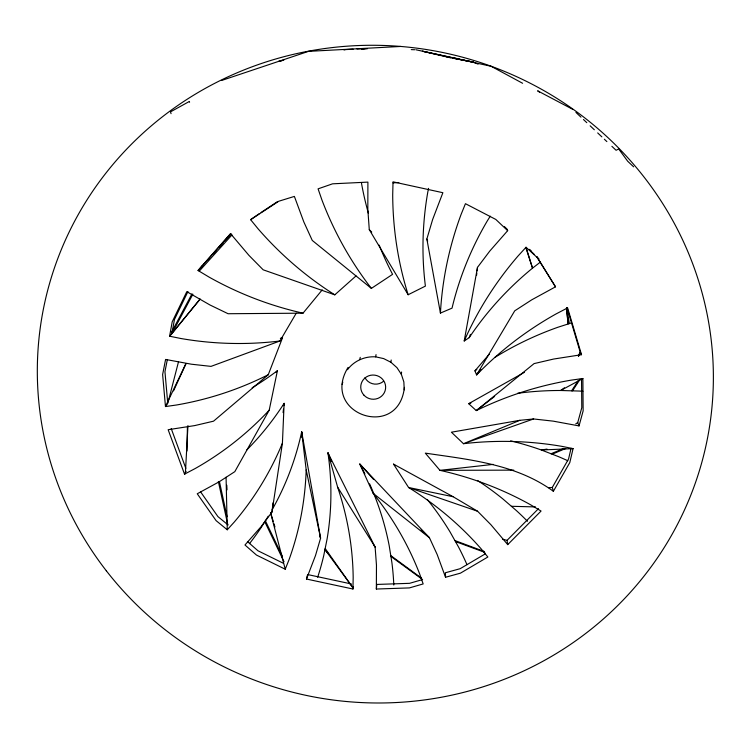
<?xml version="1.0" encoding="UTF-8"?>
<svg xmlns="http://www.w3.org/2000/svg" width="748" height="748" viewBox="0 0 748 748"><rect width="100%" height="100%" fill="white"/><g stroke="black" fill="none" stroke-linecap="round" stroke-linejoin="round"><path stroke-width="1.12" d="M186.981 451.025L187.411 426.986M307.25 575.661L306.474 579.036L352.953 589.013L353.178 577.606A322.014 294.628 27 0 0 337.647 487.21L327.942 452.821A305.876 282.566 31.2 0 1 327.082 539.028L323.725 555.652A305.876 282.566 31.2 0 1 317.657 577.278M272.235 509.547A314.562 292.412 39.1 0 0 301.687 431.811L306.184 469.847A330.953 304.66 34.5 0 1 289.037 559.7L285.24 569.219L256.489 555.072L244.97 544.993L260.987 526.779L271.982 512.109L282.417 443.181L284.128 403.35A324.071 303.538 47.9 0 1 246.905 449.829M524.413 372.326L468.687 403.677L476.27 410.605A321.014 293.525 -7.3 0 1 571.229 380.134L582.879 378.507L583.141 410.886L579.036 425.902L553.24 421.143L533.558 418.964L519.823 420.32L451.409 432.204L463.48 443.704A314.88 286.783 -0.3 0 1 562.094 446.397L573.08 448.622L569.798 462.582L553.37 491.286C516.139 464.059 469.529 459.674 425.303 453.129L439.955 470.342A311.804 283.427 6.5 0 1 530.613 504.797L541.066 511.043L507.724 544.619L490.847 524.657L477.579 511.239L453.101 496.719L393.532 464.125L408.604 487.509A312.019 283.66 13.2 0 1 481.114 548.817L487.855 557.008L460.413 573.174L445.537 577.26L437.178 554.539L429.483 537.793L359.779 464.012L373.14 493.334A315.516 287.475 20 0 1 419.637 573.903L423.162 583.936L409.39 587.909L376.356 589.031L376.468 565.151L375.122 547.059L327.942 452.821L331.401 461.413M185.364 473.708L187.963 425.575M348.072 367.408C319.658 413.822 398.46 441.002 404.416 387.38M404.238 389.848L403.855 381.938L401.377 374.374L401.583 372.018M376.356 589.031L376.805 584.44L409.558 583.328L422.162 579.681M271.982 512.109L273.02 502.852M283.09 412.606L283.483 409.128M283.866 405.659L284.128 403.35L283.37 405.538M476.551 275.423L476.822 273.123M477.093 270.813L477.495 267.363L489.734 251.122L507.668 230.665L506.957 229.019L504.433 226.635M401.377 374.374L396.964 367.661L390.924 362.275L391.195 360.003M352.953 589.013L353.28 586.722M347.483 369.727C353.935 360.919 364.809 356.104 375.664 356.852L376.048 354.617M540.514 262.006L532.529 268.149A313.356 291.037 -19.2 0 0 469.211 337.647L464.209 340.995L477.495 267.363M167.272 359.919L164.953 371.7L167.767 403.434M428.557 188.365L427.865 191.675A332.103 313.29 -37.7 0 0 425.397 286.101L408.146 294.74L369.278 229.636L367.82 209.337L367.904 182.11L332.579 183.821L318.078 188.851L321.911 199.931A368.166 350.634 -55.1 0 0 371.382 288.391L392.578 274.348A339.901 323.258 -49.3 0 1 379.171 245.12M282.417 443.181A341.415 316.769 42.6 0 1 234.264 522.057L227.261 529.78L216.097 520.636L197.248 493.764L219.08 481.852L234.816 471.651L269.196 410.194L277.424 370.681A333.225 314.693 57.9 0 1 252.179 387.726M359.741 359.592L360.246 357.338M571.07 448.314L568.564 458.963L552.295 487.444L553.37 491.286M168.057 402.312L178.445 362.004M342.163 384.491L342.799 382.06M579.036 425.902L577.727 422.592L581.785 407.697L581.542 379.021M490.277 216.181L487.359 220.81A322.827 302.052 -27.9 0 0 452.035 308.148L440.432 313.075L426.856 239.023L432.634 219.519L442.881 192.713L393.027 181.829L392.7 194.919A360.676 340.518 -42.3 0 0 408.146 294.74M578.69 356.17L580.158 351.971L567.021 307.793M469.211 337.647L470.436 334.365M269.196 410.194A352.186 329.746 51.8 0 1 195.097 468.585L184.522 474.148L168.15 429.717L194.779 425.575L213.535 421.18L268.261 374.72L282.557 337.657A340.742 324.37 69.8 0 1 280.36 338.32M578.363 356.151L580.158 351.971L581.514 354.702L553.66 359.04L534.081 363.603L476.27 410.605L494.615 396.421M306.474 579.036L315.497 555.549L320.593 538.167L301.687 431.811L301.855 437.571M173.536 390.877L186.037 363.678M185.841 363.668L165.467 406.557L176.397 405.014A361.808 342.004 62.6 0 0 268.261 374.72M187.954 291.561L174.471 319.433L171.872 333.673L169.59 336.207L180.988 338.526A368.904 351.672 75.8 0 0 279.939 340.995L296.208 313.244M171.432 332.458L191.965 293.889M192.872 294.207L171.872 333.673L200.174 298.994L169.59 336.207L172.199 321.846L186.804 291.664L210.001 304.997L228.093 313.73L303.015 313.178L322.248 289.841M184.522 474.148L186.102 471.399M268.242 516.204L261.482 527.06A314.562 292.412 39.1 0 1 249.486 543.637M572.538 390.849L580.027 379.292M571.594 390.821L578.419 380.349M167.197 404.21L165.467 406.557L162.625 374.552L165.589 359.442L191.404 364.211L211.02 366.38L279.939 340.995M480.852 369.409L476.598 374.926L474.933 370.849L489.379 354.084M275.956 372.457L277.424 370.681M202.577 265.652L200.127 268.513L202.446 265.923M303.015 313.178A372.504 356.927 -88.2 0 1 209.122 277.125L198.061 270.496L230.506 233.619L248.934 255.367L263.174 269.813L334.795 294.834L356.02 275.928M230.767 233.694L198.061 270.496M207.86 259.902L209.412 258.182M213.274 253.871L216.368 250.43M219.463 246.99L223.325 242.679M224.877 240.959L231.067 234.077M199.211 271.178L231.983 234.919M581.514 354.702L567.61 307.905L556.119 313.898A329.681 303.221 -14.7 0 0 476.598 374.926L514.736 310.822L531.763 299.817L555.512 286.83L537.195 257.536L526.031 247.261L517.934 256.125A340.003 315.114 -22.7 0 0 464.209 340.995M507.724 544.619L507.041 540.355L538.485 508.668M564.478 387.782L560.691 390.493A298.228 274.105 -4.1 0 0 517.579 393.298M334.795 294.834A372.252 356.553 -70.8 0 1 258.004 228.72L250.617 219.678L259.154 213.75M261.071 212.488L277.293 201.736M250.617 219.678L278.798 201.221L294.385 196.415L303.819 221.913L312.262 240.435L371.382 288.391M575.782 423.836L577.727 422.592M485.405 553.8L460.151 568.695L445.406 572.753L445.537 577.26M582.879 378.507L560.691 390.493L579.382 391.054A298.228 274.105 -4.1 0 1 582.87 391.288M552.174 454.186L565.769 448.463M519.823 420.32L463.48 443.704L533.558 418.964M551.052 453.746L563.515 448.576M221.866 80.391L308.541 51.35L400.75 46.451M571.537 322.884L557.849 327.278A304.857 281.435 -11.4 0 0 494.933 357.394M280.537 60.84L283.857 60.055M278.555 61.308L281.987 60.7M547.012 449.099L541.374 449.997A294.104 269.598 3 0 0 510.613 440.834M361.471 49.069L365.501 48.555L357.002 48.975M361.48 48.957L367.249 48.807M493.194 464.386L439.955 470.342L513.783 470.137M548.854 487.771L552.295 487.444M392.999 182.877L398.806 182.531M353.14 49.209L343.678 49.686L344.426 49.677M573.08 448.622L541.374 449.997L558.41 456.598A294.104 269.598 3 0 1 567.779 460.731M344.538 49.639L345.267 49.63M511.408 506.293L535.503 506.92M411.26 49.611L414.757 49.733M453.382 58.222L473.288 62.121L415.925 49.779M453.653 58.316L473.288 62.121M446.752 56.932L458.01 58.727M453.101 496.719L408.604 487.509L477.579 511.239M307.512 574.529L351.354 583.945M375.664 356.852L383.649 358.591L390.924 362.275M450.735 57.867L422.414 51.201L491.174 66.301L522.609 83.28M502.656 539.233L507.041 540.355M455.467 541.561L484.854 552.389M454.906 540.561L484.106 551.444M472.904 62L478.094 64.122M283.408 563.291L257.957 550.762L247.42 541.533M572.594 109.264L537.616 90.807L539.486 92.144M390.914 556.447L422.583 579.56M390.774 555.596L421.358 578.017M373.14 493.334L429.483 537.793L421.105 529.818M228.131 524.974L217.92 516.597L200.576 491.847M529.406 249.383L531.117 250.954M575.941 112.415L580.953 117.146M583.468 119.512L586.806 122.672M590.153 125.823L594.333 129.769M597.68 132.92L601.86 136.865M604.365 139.231L606.871 141.596M611.892 146.328L616.072 150.273L618.699 148.983L627.694 161.241L633.631 166.832M507.668 230.665L495.793 219.435L465.443 203.69L461.049 214.545A350.812 328.063 -31.7 0 0 440.432 313.075M529.219 249.43L534.091 254.189M536.522 256.564L538.962 258.939M369.278 229.636L371.719 232.095M373.617 479.477L359.779 464.012A298.957 274.909 23.8 0 1 364.884 473.858M328.624 554.044L324.95 549.574L352.972 587.835L325.174 548.48M373.832 545.17L375.122 547.059L337.647 487.21M536.83 256.62L555.512 286.83M264.792 521.749L284.006 561.683M265.39 520.795L282.445 556.409M319.695 536.017L320.593 538.167L306.184 469.847M171.208 428.557L185.841 468.332M426.856 239.023L427.66 241.211M189.59 102.233L189.319 101.476L170.488 111.873L171.068 113.668M526.209 248.71L532.529 268.149L526.031 247.261M273.244 521.421L270.533 512.53L285.24 569.219M273.927 523.647L274.937 526.985M218.36 481.478L227.691 524.301M219.501 481.88L227.037 516.69M566.741 307.83L569.322 323.594M361.424 182.568L361.761 184.737A339.901 323.258 -49.3 0 0 368.409 213.339M566.414 308.531L568.134 323.978L566.591 307.877M226.775 485.228L227.027 489.846M226.074 477.224L227.261 529.78M477.505 480.459A292.823 268.205 9.8 0 1 502.862 498.925L516.335 510.538A292.823 268.205 9.8 0 1 527.462 521.272M393.532 464.125A294.488 270.009 16.7 0 1 395.206 465.63M427.407 499.645A294.488 270.009 16.7 0 1 450.072 531.968L458.571 547.087A294.488 270.009 16.7 0 1 466.976 564.665M369.596 483.834A298.957 274.909 23.8 0 1 389.212 545.769L391.896 562.599A298.957 274.909 23.8 0 1 393.803 585.039M474.933 370.849A304.857 281.435 -11.4 0 1 476.813 369.493M468.687 403.677A298.228 274.105 -4.1 0 1 470.913 403.032M383.574 381.246A11.921 11.603 9.4 0 1 365.005 377.74M106.3 570.761A338.283 328.596 9.4 0 0 687.094 504.105A338.283 328.596 9.4 0 0 332.645 47.535A338.283 328.596 9.4 0 0 106.3 570.761M363.921 395.14A12.464 12.099 9.4 0 0 385.033 391.008A12.464 12.099 9.4 0 0 370.625 375.272A12.464 12.099 9.4 0 0 363.921 395.14"/></g></svg>
